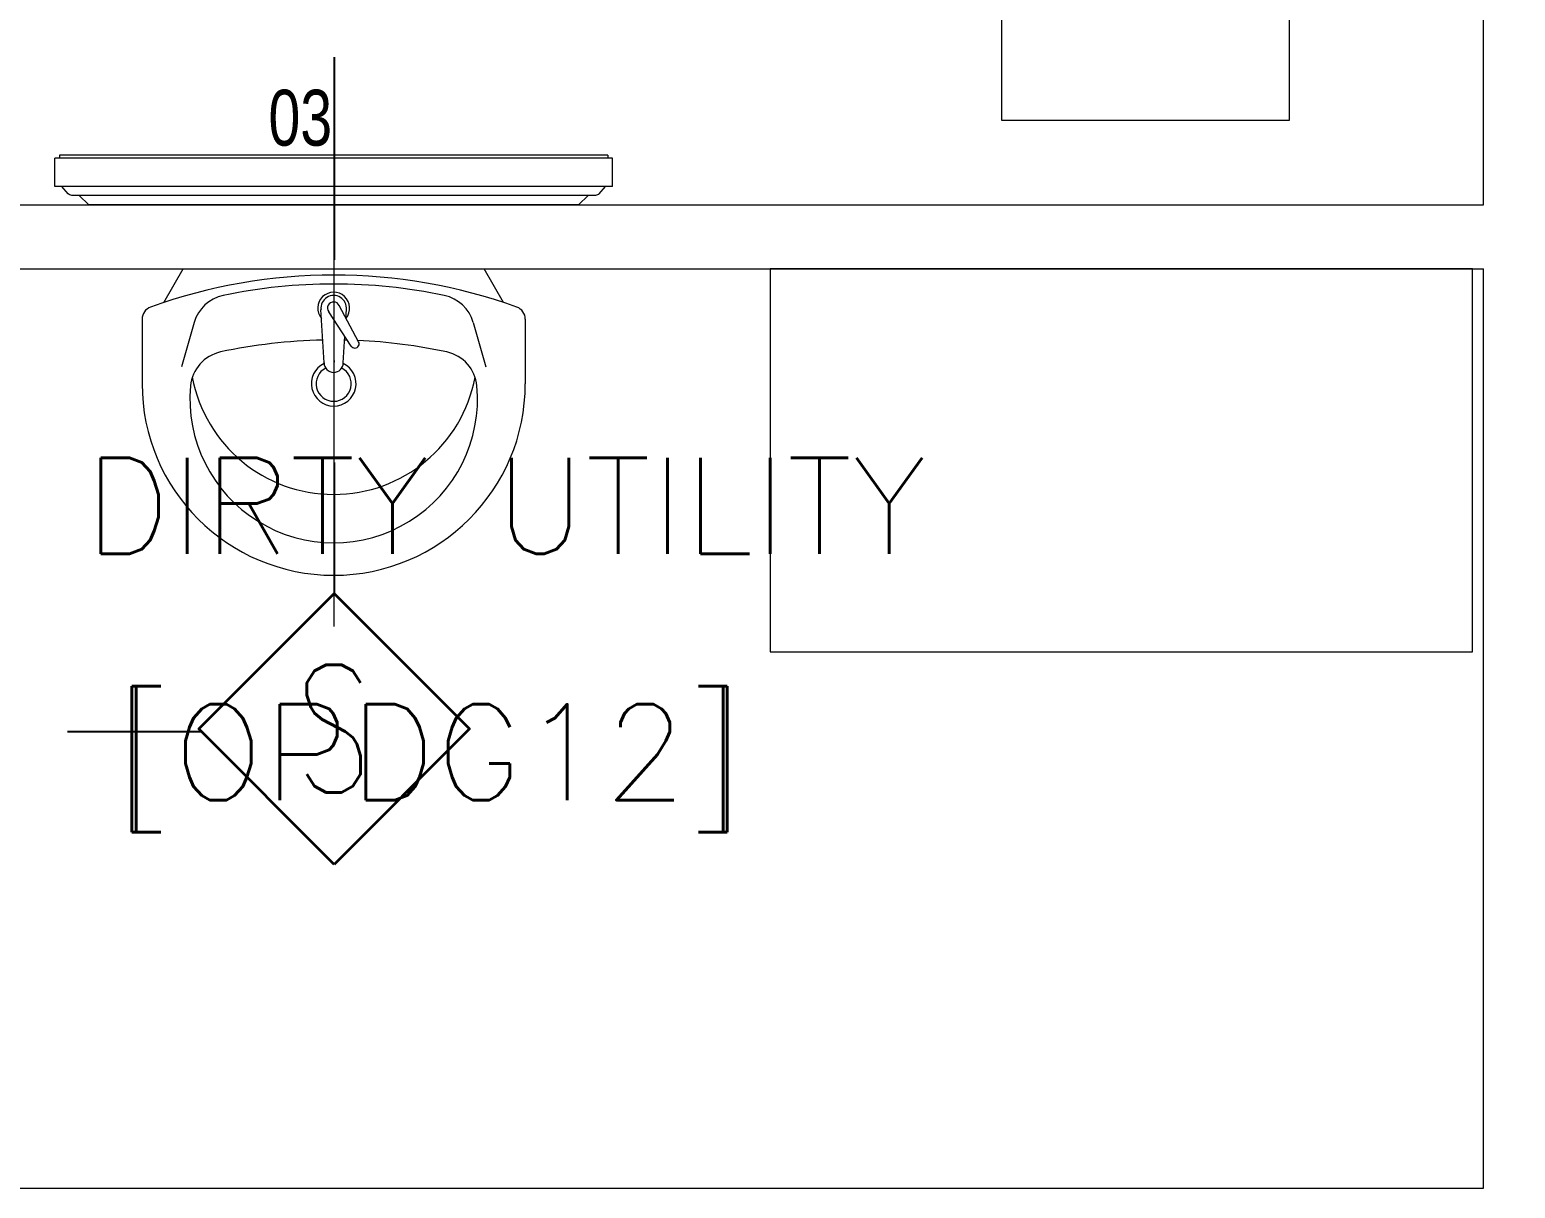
# Model space of a CAD drawing. Header units: inches. Extents: x -246178 to 57169, y -29325 to 19878.
# Drawn here: x 11822 to 14148, y -10017 to -8203 of the extents above; entities that cross this region are included whole.
import ezdxf
from ezdxf.enums import TextEntityAlignment as Align

# ---------------------------------------------------------------- set-up
doc = ezdxf.new("R2010")
doc.units = ezdxf.units.IN
doc.header["$LTSCALE"] = 25
doc.header["$MEASUREMENT"] = 0
doc.linetypes.add('DASHDOT', pattern=[25.4, 12.7, -6.35, 0, -6.35])
doc.layers.get('0').update_dxf_attribs({"color": 8})
for name, color, linetype, lineweight in [('00-Ground Floor$0$72_EGR_BASE_TEXT', 252, 'Continuous', 5), ('00-Ground Floor$0$72_EGR_EQP_TAG', 142, 'Continuous', 5), ('00-Ground Floor$0$LOADING', 253, 'Continuous', 5), ('00-Ground Floor$0$SANIT', 250, 'Continuous', 5), ('00-Ground Floor$0$Walls', 251, 'Continuous', 5), ('F-ALRM-CLNG @ 100', 33, 'Continuous', 35), ('F-ALRM-CLNG-CNDT', 51, 'DASHDOT', 25)]:
    doc.layers.add(name, color=color, linetype=linetype, lineweight=lineweight)
doc.styles.add('00-Ground Floor$0$SIMPLEX', font='SIMPLEX.shx', dxfattribs={"height": 150})
doc.styles.add('00-Ground Floor$0$X3G_ENTITY_257CFD', font='swisscl.ttf', dxfattribs={"height": 200})
doc.styles.add('DC_Simplex', font='SIMPLEX.shx', dxfattribs={"width": 0.7})

# ---------------------------------------------------------------- blocks, each defined once
blk = doc.blocks.new('A$C5CF53093')
blk.add_lwpolyline([(0, -212.1), (-212.1, 0), (0, 212.1), (212.1, 0)], close=True)
blk = doc.blocks.new('*U11')
at = {"xscale": 0.01, "yscale": 0.01, "zscale": 0.01}
blk.add_blockref('A$C5CF53093', (0.007, -0.007), dxfattribs=at)
at = {"color": 6, "style": 'DC_Simplex', "width": 0.7, "flags": 8}
blk.add_attdef('TYPE', text='', height=2, rotation=360, dxfattribs=at).set_placement((0, 0), align=Align.MIDDLE_CENTER)
blk = doc.blocks.new('00-Ground Floor$0$ME19011A-P')
for p, q in [((-0.425, 0), (0.425, 0)), ((-0.425, 0), (-0.425, -0.015)), ((0.425, 0), (0.425, -0.015)), ((-0.425, -0.015), (0.425, -0.015)), ((-0.3675, -0.0198), (-0.2325, -0.0198)), ((-0.3675, -0.0198), (-0.3675, -0.0399)), ((-0.36, -0.015), (-0.36, -0.0198)), ((-0.24, -0.015), (-0.24, -0.0198)), ((-0.2325, -0.0198), (-0.2325, -0.0399)), ((-0.15, -0.015), (-0.15, -0.04)), ((0, -0.015), (0, -0.04)), ((0.1, -0.015), (0.1, -0.045)), ((0.2, -0.045), (0.2, -0.015)), ((0.2818, -0.015), (0.2484, -0.015)), ((0.2484, -0.0243), (0.2484, -0.015)), ((0.2818, -0.0243), (0.2818, -0.015)), ((0.3211, -0.015), (0.2877, -0.015)), ((0.2877, -0.015), (0.2877, -0.0531)), ((0.3211, -0.0531), (0.3211, -0.015)), ((0.3623, -0.015), (0.3289, -0.015)), ((0.3289, -0.015), (0.3289, -0.0531)), ((0.3623, -0.0531), (0.3623, -0.015)), ((0.3682, -0.0243), (0.3682, -0.015)), ((0.3682, -0.015), (0.4016, -0.015)), ((0.4016, -0.0243), (0.4016, -0.015)), ((-0.3675, -0.0399), (-0.2325, -0.0399)), ((-0.15, -0.025), (0, -0.025)), ((-0.15, -0.04), (-0.1187, -0.04)), ((-0.0887, -0.04), (-0.0637, -0.04)), ((-0.0606, -0.0371), (-0.0787, -0.0432)), ((-0.0787, -0.0432), (-0.077, -0.0497)), ((-0.0582, -0.046), (-0.077, -0.0497)), ((-0.0402, -0.0312), (-0.0496, -0.0337)), ((-0.047, -0.0434), (-0.0376, -0.0409)), ((-0.0376, -0.0409), (-0.0402, -0.0312)), ((-0.0379, -0.04), (0, -0.04)), ((0.1, -0.035), (0.2, -0.035)), ((0.1, -0.045), (0.2, -0.045)), ((0.2818, -0.0243), (0.2484, -0.0243)), ((0.3211, -0.0243), (0.2877, -0.0243)), ((0.3623, -0.0243), (0.3289, -0.0243)), ((0.3682, -0.0243), (0.4016, -0.0243)), ((0.2877, -0.0531), (0.3211, -0.0531)), ((0.3289, -0.0531), (0.3623, -0.0531))]:
    blk.add_line(p, q)
blk.add_lwpolyline([(-0.1187, -0.0482), (-0.0887, -0.0482), (-0.0887, -0.0382), (-0.1187, -0.0382)], close=True)
at = {"color": 8, "const_width": 0.000601}
for points in [[(0.3044, -0.0531, -0.184574), (0.2977, -0.0636, -1.44364), (0.2961, -0.0581, -0.837915), (0.2969, -0.0664, -0.30536), (0.2839, -0.062, -1.584726), (0.2894, -0.0609, -0.253153), (0.2827, -0.0684, -0.874198), (0.2775, -0.0585, -0.915253), (0.2791, -0.0658, -0.223821), (0.2683, -0.0644, -1.703343), (0.272, -0.0597, -0.588962), (0.2621, -0.068, -0.717795), (0.2625, -0.0581, -0.983104), (0.2645, -0.0644, -0.326362), (0.2534, -0.0609, -0.758716), (0.2609, -0.0514, -0.906186), (0.2593, -0.0565, -0.189488), (0.2526, -0.0522, -0.7948), (0.2613, -0.0423, -1.223996), (0.2574, -0.047, -0.072149), (0.2534, -0.0403, -0.645886), (0.2609, -0.0324, -1.366917), (0.2574, -0.0371, -0.078415), (0.2542, -0.0308, -0.723006), (0.2613, -0.0256, -1.105484), (0.2582, -0.0292, -0.221197), (0.2566, -0.0243, -0.221197)], [(0.3456, -0.0531, 0.184574), (0.3523, -0.0636, 1.44364), (0.3539, -0.0581, 0.837915), (0.3531, -0.0664, 0.30536), (0.3661, -0.062, 1.584726), (0.3606, -0.0609, 0.253153), (0.3673, -0.0684, 0.874198), (0.3725, -0.0585, 0.915253), (0.3709, -0.0658, 0.223821), (0.3817, -0.0644, 1.703343), (0.378, -0.0597, 0.588962), (0.3879, -0.068, 0.717795), (0.3875, -0.0581, 0.983104), (0.3855, -0.0644, 0.326362), (0.3966, -0.0609, 0.758716), (0.3891, -0.0514, 0.906186), (0.3907, -0.0565, 0.189488), (0.3974, -0.0522, 0.7948), (0.3887, -0.0423, 1.223996), (0.3926, -0.047, 0.072149), (0.3966, -0.0403, 0.645886), (0.3891, -0.0324, 1.366917), (0.3926, -0.0371, 0.078415), (0.3958, -0.0308, 0.723006), (0.3887, -0.0256, 1.105484), (0.3918, -0.0292, 0.221197), (0.3934, -0.0243, 0.221197)]]:
    blk.add_lwpolyline(points, format="xyb", dxfattribs=at)
blk.add_circle((-0.0537, -0.04), 0.0075)
for centre, radius, start, end in [((-0.1037, -0.04), 0.01, 10.4593, 169.5407), ((-0.1037, -0.04), 0.0075, 14.0075, 165.9925), ((-0.0537, -0.04), 0.01, 45, 180)]:
    blk.add_arc(centre, radius, start, end)
blk = doc.blocks.new('00-Ground Floor$0$M.44.57.64')
at = {"layer": '00-Ground Floor$0$LOADING', "xscale": 1000.000000000002, "yscale": 1000.000000000002, "zscale": 1000.000000000002, "rotation": 225.9999036123427}
blk.add_blockref('00-Ground Floor$0$ME19011A-P', (-80806.9, 16720.7), dxfattribs=at)
blk = doc.blocks.new('00-Ground Floor$0$DM15862C-P')
at = {"lineweight": 0}
for p, q in [((-0.3835, 0), (-0.3983, -0.0149)), ((0.3835, 0), (-0.3835, 0)), ((0.3835, 0), (0.3983, -0.0149)), ((-0.4157, -0.0175), (-0.4256, -0.0287)), ((0.41, -0.0149), (-0.4099, -0.0149)), ((0.4157, -0.0175), (0.4254, -0.0287)), ((-0.4367, -0.0287), (-0.4367, -0.0734)), ((0.4365, -0.0287), (-0.4367, -0.0287)), ((0.4365, -0.0287), (0.4365, -0.0734)), ((0.4365, -0.0734), (-0.4367, -0.0734)), ((-0.4291, -0.078), (-0.4291, -0.0734)), ((0.429, -0.078), (-0.4291, -0.078)), ((0.429, -0.078), (0.429, -0.0734))]:
    blk.add_line(p, q, dxfattribs=at)
for points in [[(-0.4099, -0.0149), (-0.4121, -0.0149), (-0.4141, -0.0158), (-0.4157, -0.0175)], [(0.4157, -0.0175), (0.4141, -0.0158), (0.4121, -0.0149), (0.41, -0.0149)]]:
    blk.add_open_spline(points, degree=3, dxfattribs=at)
blk = doc.blocks.new('00-Ground Floor$0$lav-manta 60')
at = {"layer": '00-Ground Floor$0$SANIT'}
for p, q in [((0, 0.04), (0, -0.56)), ((-0.2658, -0.0529), (-0.2358, 0)), ((-0.2358, 0), (0.2358, 0)), ((0.2658, -0.0529), (0.2358, 0)), ((-0.015, -0.1473), (-0.0199, -0.064)), ((0.0274, -0.121), (-0.0078, -0.0673)), ((0.0389, -0.1142), (0.0087, -0.0575)), ((0.0191, -0.077), (0.0199, -0.064)), ((-0.3, -0.0789), (-0.3, -0.18)), ((-0.2185, -0.0841), (-0.2383, -0.1537)), ((0.2185, -0.0841), (0.2383, -0.1537)), ((0.3, -0.0789), (0.3, -0.18)), ((0.015, -0.1473), (0.0174, -0.1057))]:
    blk.add_line(p, q, dxfattribs=at)
for centre, radius, start, end in [((0, -0.8557), 0.8457, 70.1771, 109.8229), ((-0.1608, -0.1006), 0.06, 101.8086, 164.0794), ((0, -0.8696), 0.8457, 78.1914, 101.8086), ((0, -0.0617), 0.025, 320.7474, 220.368), ((0, -0.0617), 0.02, 353.2671, 186.682), ((0.1608, -0.1006), 0.06, 15.9206, 78.1914), ((-0.28, -0.0789), 0.02, 109.8229, 180), ((0, -0.0617), 0.00966, 25.4127, 215.9577), ((0.28, -0.0789), 0.02, 0, 70.1771), ((0, -0.9572), 0.8457, 91.1572, 102.0883), ((0, -0.9572), 0.8457, 88.5486, 88.844), ((0.0332, -0.1176), 0.00666, 210.6852, 30.6852), ((0, -0.9572), 0.8457, 77.9117, 87.4274), ((-0.1645, -0.189), 0.06, 102.0883, 174.8142), ((0.1645, -0.189), 0.06, 5.1858, 77.9117), ((0, -0.18), 0.035, 115.3106, 64.6894), ((0, -0.18), 0.0275, 117.1496, 62.8504), ((0, -0.1473), 0.015, 180, 0), ((0, -0.18), 0.3, 180, 0), ((0, -0.2039), 0.2252, 174.8142, 5.1858), ((0, -0.1282), 0.2252, 190.6097, 349.3903)]:
    blk.add_arc(centre, radius, start, end, dxfattribs=at)

msp = doc.modelspace()

# ---------------------------------------------------------------- linework, layer by layer
at = {"layer": '00-Ground Floor$0$LOADING'}
msp.add_lwpolyline([(13793.9, -8345), (13343.9, -8345), (13343.9, -7895), (13793.9, -7895)], close=True, dxfattribs=at)
at = {"layer": '00-Ground Floor$0$LOADING', "elevation": 0}
msp.add_lwpolyline([(12981.1, -8577.4), (12981.1, -9177.4), (14081.1, -9177.4), (14081.1, -8577.4)], close=True, dxfattribs=at)
at = {"layer": '00-Ground Floor$0$Walls'}
for p, q in [((14097.9, -8477.4, 0), (14097.9, -4747.4, 0)), ((10497.9, -8477.4, 0), (14097.9, -8477.4, 0)), ((10497.9, -8577.4, 0), (14097.9, -8577.4, 0)), ((14097.9, -10017.4, 0), (14097.9, -8577.4, 0)), ((10497.9, -10017.4, 0), (14097.9, -10017.4, 0))]:
    msp.add_line(p, q, dxfattribs=at)
at = {"layer": 'F-ALRM-CLNG-CNDT'}
for points in [[(11912.8, -6900.7), (12223.6, -6900.7, -0.414214), (12298.6, -6975.7), (12298.6, -9086)], [(9900.7, -7112.8), (9900.7, -9227.2, 0.414214), (9975.7, -9302.2), (12090.6, -9302.2)]]:
    msp.add_lwpolyline(points, format="xyb", dxfattribs=at)

# ---------------------------------------------------------------- block references
at = {"layer": '00-Ground Floor$0$LOADING', "rotation": 224.0000963876573}
msp.add_blockref('00-Ground Floor$0$M.44.57.64', (-55544.8, -52168.9, 0), dxfattribs=at)
at = {"layer": '00-Ground Floor$0$LOADING', "xscale": -1000, "yscale": 1000, "zscale": 1000, "rotation": 180}
msp.add_blockref('00-Ground Floor$0$DM15862C-P', (12297.9, -8477.4, 0), dxfattribs=at)
at = {"layer": '00-Ground Floor$0$SANIT', "xscale": 1000.000000000223, "yscale": 1000.000000000223, "zscale": 1000.000000000223}
msp.add_blockref('00-Ground Floor$0$lav-manta 60', (12297.9, -8577.4, 0), dxfattribs=at)
at = {"layer": 'F-ALRM-CLNG @ 100', "xscale": 100, "yscale": 100, "zscale": 100}
msp.add_blockref('*U11', (12297.9, -9297.4, 0), dxfattribs=at).add_auto_attribs({'TYPE': 'S'})

# ---------------------------------------------------------------- texts
at = {"layer": '00-Ground Floor$0$72_EGR_BASE_TEXT', "char_height": 150, "attachment_point": 2, "style": '00-Ground Floor$0$SIMPLEX'}
for s, insert in [('DIRTY UTILITY', (12566.6, -8873.7)), ('[OPDG12]', (12448.1, -9259.5, 0))]:
    msp.add_mtext(s, dxfattribs=dict(at, insert=insert))
at = {"layer": '00-Ground Floor$0$72_EGR_EQP_TAG', "insert": (12245.6, -8297.1, 0), "char_height": 87.47, "attachment_point": 2, "style": '00-Ground Floor$0$X3G_ENTITY_257CFD'}
msp.add_mtext('03', dxfattribs=at)

doc.saveas('drawing.dxf')
